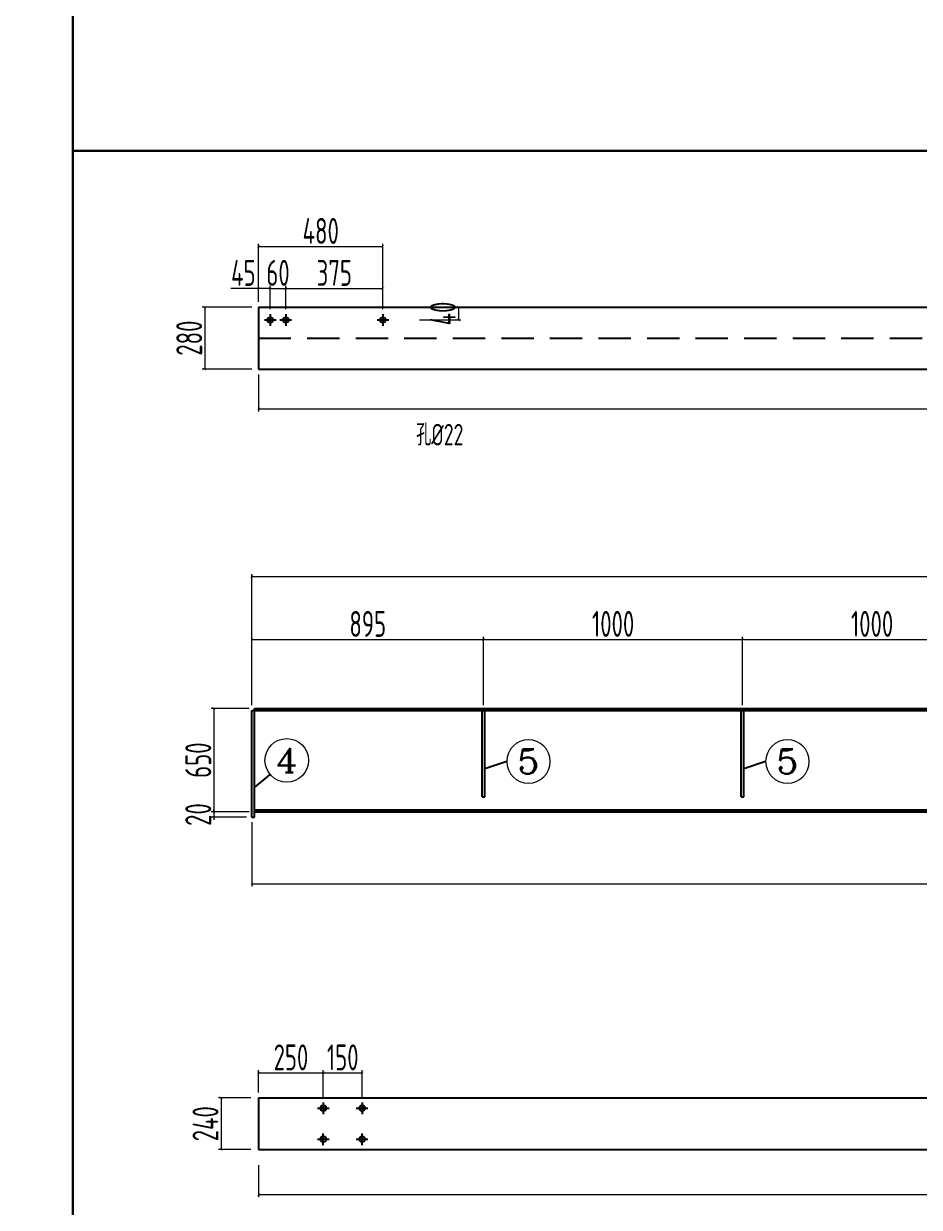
# Model space of a CAD drawing. Header units: millimetres. Extents: x 2451220 to 4527627, y -5186613 to -1639140.
# Drawn here: x 2499782 to 2503241, y -1709817 to -1705248 of the extents above; entities that cross this region are included whole.
import ezdxf
from ezdxf.enums import TextEntityAlignment as Align

# ---------------------------------------------------------------- set-up
doc = ezdxf.new("R2010")
doc.units = ezdxf.units.MM
doc.header["$LTSCALE"] = 1000
doc.header["$PDMODE"] = 34
doc.linetypes.add('CACHE2', pattern=[0.1875, 0.125, -0.0625])
doc.linetypes.add('CENTER', pattern=[50.8, 31.75, -6.35, 6.35, -6.35])
doc.layers.add('ADIM', color=3, linetype='Continuous')
doc.layers.add('钢架', color=7, linetype='Continuous', lineweight=25)
doc.styles.add('COMPLEX', font='COMPLEX')
doc.styles.add('hz', font='gbenor.shx', dxfattribs={"width": 0.75, "height": 100, "bigfont": 'gbcbig.shx'})
doc.styles.add('TSSD_Label', font='Tssdeng.shx', dxfattribs={"width": 0.7, "bigfont": 'hztxt.shx'})
doc.dimstyles.new('连接板标注3', dxfattribs={"dimscale": 100, "dimtxt": 0.8, "dimasz": 0.1, "dimexe": 0.1, "dimexo": 0.2, "dimgap": 0.1, "dimtad": 1, "dimtoh": 1, "dimdec": 0, "dimdsep": 46, "dimtxsty": 'hz', "dimblk": 'ARCHTICK', "dimcen": 3, "dimclrd": 7, "dimclre": 7, "dimclrt": 3, "dimadec": 0, "dimazin": 0, "dimtfac": 1, "dimtdec": 0, "dimtix": 1, "dimtmove": 0, "dimatfit": 3, "dimldrblk": 'ARCHTICK', "dimfxl": 0.1, "dimlwd": 13, "dimlwe": 13, "dimarcsym": 0})

# ---------------------------------------------------------------- blocks, each defined once
blk = doc.blocks.new('_ArchTick')
at = {"color": 0, "linetype": 'ByBlock', "const_width": 0.15}
blk.add_lwpolyline([(-0.5, -0.5), (0.5, 0.5)], dxfattribs=at)
blk = doc.blocks.new('*D600')
at = {"color": 7, "lineweight": 13}
for p, q in [((2500653.1, -1707890.7), (2500506.3, -1707890.7)), ((2500516.3, -1707890.7), (2500516.3, -1708290.7)), ((2500653.1, -1708290.7), (2500506.3, -1708290.7))]:
    blk.add_line(p, q, dxfattribs=at)
at = {"layer": 'Defpoints', "color": 0}
for p in [(2500673.1, -1707890.7), (2500516.3, -1708290.7), (2500673.1, -1708290.7)]:
    blk.add_point(p, dxfattribs=at)
at = {"color": 7, "lineweight": 13, "xscale": 10, "yscale": 10, "zscale": 10}
for p, rotation in [((2500516.3, -1707890.7), 90), ((2500516.3, -1708290.7), 270)]:
    blk.add_blockref('_ArchTick', p, dxfattribs=dict(at, rotation=rotation))
at = {"color": 3, "insert": (2500456.3, -1708090.7), "char_height": 100, "attachment_point": 5, "rotation": 90, "style": 'hz'}
blk.add_mtext('650', dxfattribs=at)
blk = doc.blocks.new('*D601')
at = {"color": 7, "lineweight": 13}
for p, q in [((2500653.1, -1708290.7), (2500506.3, -1708290.7)), ((2500643.1, -1708310.7), (2500506.3, -1708310.7)), ((2500516.3, -1708290.7), (2500516.3, -1708280.7)), ((2500516.3, -1708290.7), (2500516.3, -1708310.7)), ((2500516.3, -1708310.7), (2500516.3, -1708320.7))]:
    blk.add_line(p, q, dxfattribs=at)
at = {"layer": 'Defpoints', "color": 0}
for p in [(2500516.3, -1708310.7), (2500663.1, -1708310.7), (2500673.1, -1708290.7)]:
    blk.add_point(p, dxfattribs=at)
at = {"color": 7, "lineweight": 13, "xscale": 10, "yscale": 10, "zscale": 10}
for p, rotation in [((2500516.3, -1708290.7), 270), ((2500516.3, -1708310.7), 90)]:
    blk.add_blockref('_ArchTick', p, dxfattribs=dict(at, rotation=rotation))
at = {"color": 3, "insert": (2500456.3, -1708300.7), "char_height": 100, "attachment_point": 5, "rotation": 90, "style": 'hz'}
blk.add_mtext('20', dxfattribs=at)
blk = doc.blocks.new('*D602')
at = {"color": 7, "lineweight": 13}
for p, q in [((2501338.4, -1706341.7), (2501470.7, -1706341.7)), ((2501460.7, -1706341.7), (2501460.7, -1706391.7)), ((2501310.5, -1706391.7), (2501470.7, -1706391.7))]:
    blk.add_line(p, q, dxfattribs=at)
at = {"layer": 'Defpoints', "color": 0}
for p in [(2501318.4, -1706341.7), (2501290.5, -1706391.7), (2501460.7, -1706391.7)]:
    blk.add_point(p, dxfattribs=at)
at = {"color": 7, "lineweight": 13, "xscale": 10, "yscale": 10, "zscale": 10}
for p, rotation in [((2501460.7, -1706341.7), 90), ((2501460.7, -1706391.7), 270)]:
    blk.add_blockref('_ArchTick', p, dxfattribs=dict(at, rotation=rotation))
at = {"color": 3, "insert": (2501400.7, -1706366.7), "char_height": 100, "attachment_point": 5, "rotation": 90, "style": 'hz'}
blk.add_mtext('40', dxfattribs=at)
blk = doc.blocks.new('*D603')
at = {"color": 7, "lineweight": 13}
for p, q in [((2500663.1, -1706341.7), (2500471.3, -1706341.7)), ((2500481.3, -1706341.7), (2500481.3, -1706581.7)), ((2500663.1, -1706581.7), (2500471.3, -1706581.7))]:
    blk.add_line(p, q, dxfattribs=at)
at = {"layer": 'Defpoints', "color": 0}
for p in [(2500683.1, -1706341.7), (2500481.3, -1706581.7), (2500683.1, -1706581.7)]:
    blk.add_point(p, dxfattribs=at)
at = {"color": 7, "lineweight": 13, "xscale": 10, "yscale": 10, "zscale": 10}
for p, rotation in [((2500481.3, -1706341.7), 90), ((2500481.3, -1706581.7), 270)]:
    blk.add_blockref('_ArchTick', p, dxfattribs=dict(at, rotation=rotation))
at = {"color": 3, "insert": (2500421.3, -1706461.7), "char_height": 100, "attachment_point": 5, "rotation": 90, "style": 'hz'}
blk.add_mtext('280', dxfattribs=at)
blk = doc.blocks.new('*D604')
at = {"color": 7, "lineweight": 13}
for p, q in [((2500689.1, -1706601.7), (2500689.1, -1706745)), ((2508443.1, -1706601.7), (2508443.1, -1706745)), ((2500689.1, -1706735), (2508443.1, -1706735))]:
    blk.add_line(p, q, dxfattribs=at)
at = {"layer": 'Defpoints', "color": 0}
for p in [(2500689.1, -1706581.7), (2508443.1, -1706581.7), (2508443.1, -1706735)]:
    blk.add_point(p, dxfattribs=at)
at = {"color": 7, "lineweight": 13, "xscale": 10, "yscale": 10, "zscale": 10, "rotation": 180}
blk.add_blockref('_ArchTick', (2500689.1, -1706735), dxfattribs=at)
at = {"color": 7, "lineweight": 13, "xscale": 10, "yscale": 10, "zscale": 10}
blk.add_blockref('_ArchTick', (2508443.1, -1706735), dxfattribs=at)
at = {"color": 3, "insert": (2504566.1, -1706675), "char_height": 100, "attachment_point": 5, "style": 'hz'}
blk.add_mtext('7754', dxfattribs=at)
blk = doc.blocks.new('*D605')
at = {"color": 7, "lineweight": 13}
for p, q in [((2500659.1, -1709394.2), (2500534.2, -1709394.2)), ((2500544.2, -1709394.2), (2500544.2, -1709594.2)), ((2500659.1, -1709594.2), (2500534.2, -1709594.2))]:
    blk.add_line(p, q, dxfattribs=at)
at = {"layer": 'Defpoints', "color": 0}
for p in [(2500679.1, -1709394.2), (2500544.2, -1709594.2), (2500679.1, -1709594.2)]:
    blk.add_point(p, dxfattribs=at)
at = {"color": 7, "lineweight": 13, "xscale": 10, "yscale": 10, "zscale": 10}
for p, rotation in [((2500544.2, -1709394.2), 90), ((2500544.2, -1709594.2), 270)]:
    blk.add_blockref('_ArchTick', p, dxfattribs=dict(at, rotation=rotation))
at = {"color": 3, "insert": (2500484.2, -1709494.2), "char_height": 100, "attachment_point": 5, "rotation": 90, "style": 'hz'}
blk.add_mtext('240', dxfattribs=at)
blk = doc.blocks.new('*D606')
at = {"color": 7, "lineweight": 13}
for p, q in [((2508443.1, -1709614.1), (2508443.1, -1709777.4)), ((2500689.1, -1709654.2), (2500689.1, -1709777.4)), ((2500689.1, -1709767.4), (2508443.1, -1709767.4))]:
    blk.add_line(p, q, dxfattribs=at)
at = {"layer": 'Defpoints', "color": 0}
for p in [(2508443.1, -1709594.1), (2500689.1, -1709634.2), (2508443.1, -1709767.4)]:
    blk.add_point(p, dxfattribs=at)
at = {"color": 7, "lineweight": 13, "xscale": 10, "yscale": 10, "zscale": 10, "rotation": 180}
blk.add_blockref('_ArchTick', (2500689.1, -1709767.4), dxfattribs=at)
at = {"color": 7, "lineweight": 13, "xscale": 10, "yscale": 10, "zscale": 10}
blk.add_blockref('_ArchTick', (2508443.1, -1709767.4), dxfattribs=at)
at = {"color": 3, "insert": (2504566.1, -1709707.4), "char_height": 100, "attachment_point": 5, "style": 'hz'}
blk.add_mtext('7754', dxfattribs=at)
blk = doc.blocks.new('*D2452')
at = {"color": 7, "lineweight": 13}
for p, q in [((2500689.1, -1709374.2), (2500689.1, -1709287.9)), ((2500689.1, -1709297.9), (2500939.1, -1709297.9)), ((2500939.1, -1709391.6), (2500939.1, -1709287.9))]:
    blk.add_line(p, q, dxfattribs=at)
at = {"layer": 'Defpoints', "color": 0}
for p in [(2500939.1, -1709297.9), (2500689.1, -1709394.2), (2500939.1, -1709411.6)]:
    blk.add_point(p, dxfattribs=at)
at = {"color": 7, "lineweight": 13, "xscale": 10, "yscale": 10, "zscale": 10, "rotation": 180}
blk.add_blockref('_ArchTick', (2500689.1, -1709297.9), dxfattribs=at)
at = {"color": 7, "lineweight": 13, "xscale": 10, "yscale": 10, "zscale": 10}
blk.add_blockref('_ArchTick', (2500939.1, -1709297.9), dxfattribs=at)
at = {"color": 3, "insert": (2500814.1, -1709237.9), "char_height": 100, "attachment_point": 5, "style": 'hz'}
blk.add_mtext('250', dxfattribs=at)
blk = doc.blocks.new('*D2453')
at = {"color": 7, "lineweight": 13}
for p, q in [((2500939.1, -1709371.6), (2500939.1, -1709287.9)), ((2500939.1, -1709297.9), (2501089.1, -1709297.9)), ((2501089.1, -1709391.6), (2501089.1, -1709287.9))]:
    blk.add_line(p, q, dxfattribs=at)
at = {"layer": 'Defpoints', "color": 0}
for p in [(2501089.1, -1709297.9), (2500939.1, -1709391.6), (2501089.1, -1709411.6)]:
    blk.add_point(p, dxfattribs=at)
at = {"color": 7, "lineweight": 13, "xscale": 10, "yscale": 10, "zscale": 10, "rotation": 180}
blk.add_blockref('_ArchTick', (2500939.1, -1709297.9), dxfattribs=at)
at = {"color": 7, "lineweight": 13, "xscale": 10, "yscale": 10, "zscale": 10}
blk.add_blockref('_ArchTick', (2501089.1, -1709297.9), dxfattribs=at)
at = {"color": 3, "insert": (2501014.1, -1709237.9), "char_height": 100, "attachment_point": 5, "style": 'hz'}
blk.add_mtext('150', dxfattribs=at)
blk = doc.blocks.new('轴线标号')
at = {"lineweight": 13}
blk.add_circle((0, 0), 0.5, dxfattribs=at)
at = {"layer": '钢架', "lineweight": 13, "style": 'COMPLEX', "width": 1.041667}
blk.add_attdef('A', text='', height=0.56, dxfattribs=at).set_placement((-0.25, -0.28), (0.25, -0.28), align=Align.FIT)
blk = doc.blocks.new('*D610')
at = {"color": 7, "lineweight": 13}
for p, q in [((2501558.1, -1707878.7), (2501558.1, -1707614.8)), ((2501558.1, -1707624.8), (2502558.1, -1707624.8)), ((2502558.1, -1707858.7), (2502558.1, -1707614.8))]:
    blk.add_line(p, q, dxfattribs=at)
at = {"layer": 'Defpoints', "color": 0}
for p in [(2502558.1, -1707624.8), (2501558.1, -1707898.7), (2502558.1, -1707878.7)]:
    blk.add_point(p, dxfattribs=at)
at = {"color": 7, "lineweight": 13, "xscale": 10, "yscale": 10, "zscale": 10, "rotation": 180}
blk.add_blockref('_ArchTick', (2501558.1, -1707624.8), dxfattribs=at)
at = {"color": 7, "lineweight": 13, "xscale": 10, "yscale": 10, "zscale": 10}
blk.add_blockref('_ArchTick', (2502558.1, -1707624.8), dxfattribs=at)
at = {"color": 3, "insert": (2502058.1, -1707564.8), "char_height": 100, "attachment_point": 5, "style": 'hz'}
blk.add_mtext('1000', dxfattribs=at)
blk = doc.blocks.new('*D611')
at = {"color": 7, "lineweight": 13}
for p, q in [((2500663.1, -1707878.7), (2500663.1, -1707614.8)), ((2500663.1, -1707624.8), (2501558.1, -1707624.8)), ((2501558.1, -1707850.2), (2501558.1, -1707614.8))]:
    blk.add_line(p, q, dxfattribs=at)
at = {"layer": 'Defpoints', "color": 0}
for p in [(2501558.1, -1707624.8), (2500663.1, -1707898.7), (2501558.1, -1707870.2)]:
    blk.add_point(p, dxfattribs=at)
at = {"color": 7, "lineweight": 13, "xscale": 10, "yscale": 10, "zscale": 10, "rotation": 180}
blk.add_blockref('_ArchTick', (2500663.1, -1707624.8), dxfattribs=at)
at = {"color": 7, "lineweight": 13, "xscale": 10, "yscale": 10, "zscale": 10}
blk.add_blockref('_ArchTick', (2501558.1, -1707624.8), dxfattribs=at)
at = {"color": 3, "insert": (2501110.6, -1707564.8), "char_height": 100, "attachment_point": 5, "style": 'hz'}
blk.add_mtext('895', dxfattribs=at)
blk = doc.blocks.new('*D612')
at = {"color": 7, "lineweight": 13}
for p, q in [((2500663.1, -1707797.2), (2500663.1, -1707372.3)), ((2500663.1, -1707382.3), (2508433.1, -1707382.3)), ((2508433.1, -1707878.7), (2508433.1, -1707372.3))]:
    blk.add_line(p, q, dxfattribs=at)
at = {"layer": 'Defpoints', "color": 0}
for p in [(2508433.1, -1707382.3), (2500663.1, -1707817.2), (2508433.1, -1707898.7)]:
    blk.add_point(p, dxfattribs=at)
at = {"color": 7, "lineweight": 13, "xscale": 10, "yscale": 10, "zscale": 10, "rotation": 180}
blk.add_blockref('_ArchTick', (2500663.1, -1707382.3), dxfattribs=at)
at = {"color": 7, "lineweight": 13, "xscale": 10, "yscale": 10, "zscale": 10}
blk.add_blockref('_ArchTick', (2508433.1, -1707382.3), dxfattribs=at)
at = {"color": 3, "insert": (2504548.1, -1707322.3), "char_height": 100, "attachment_point": 5, "style": 'hz'}
blk.add_mtext('7770', dxfattribs=at)
blk = doc.blocks.new('*D613')
at = {"color": 7, "lineweight": 13}
for p, q in [((2508433.1, -1708310.7), (2508433.1, -1708578)), ((2500663.1, -1708330.7), (2500663.1, -1708578)), ((2500663.1, -1708568), (2508433.1, -1708568))]:
    blk.add_line(p, q, dxfattribs=at)
at = {"layer": 'Defpoints', "color": 0}
for p in [(2500663.1, -1708310.7), (2508433.1, -1708290.7), (2508433.1, -1708568)]:
    blk.add_point(p, dxfattribs=at)
at = {"color": 7, "lineweight": 13, "xscale": 10, "yscale": 10, "zscale": 10, "rotation": 180}
blk.add_blockref('_ArchTick', (2500663.1, -1708568), dxfattribs=at)
at = {"color": 7, "lineweight": 13, "xscale": 10, "yscale": 10, "zscale": 10}
blk.add_blockref('_ArchTick', (2508433.1, -1708568), dxfattribs=at)
at = {"color": 3, "insert": (2504548.1, -1708508), "char_height": 100, "attachment_point": 5, "style": 'hz'}
blk.add_mtext('7770', dxfattribs=at)
blk = doc.blocks.new('*D614')
at = {"color": 7, "lineweight": 13}
for p, q in [((2500689.1, -1706321.7), (2500689.1, -1706259.9)), ((2500734.1, -1706349.3), (2500734.1, -1706259.9)), ((2500689.1, -1706269.9), (2500581.5, -1706269.9)), ((2500734.1, -1706269.9), (2500689.1, -1706269.9))]:
    blk.add_line(p, q, dxfattribs=at)
at = {"layer": 'Defpoints', "color": 0}
for p in [(2500734.1, -1706269.9), (2500689.1, -1706341.7), (2500734.1, -1706369.3)]:
    blk.add_point(p, dxfattribs=at)
at = {"color": 7, "lineweight": 13, "xscale": 10, "yscale": 10, "zscale": 10, "rotation": 180}
blk.add_blockref('_ArchTick', (2500689.1, -1706269.9), dxfattribs=at)
at = {"color": 7, "lineweight": 13, "xscale": 10, "yscale": 10, "zscale": 10}
blk.add_blockref('_ArchTick', (2500734.1, -1706269.9), dxfattribs=at)
at = {"color": 3, "insert": (2500630.3, -1706209.9), "char_height": 100, "attachment_point": 5, "style": 'hz'}
blk.add_mtext('45', dxfattribs=at)
blk = doc.blocks.new('*D618')
at = {"color": 7, "lineweight": 13}
for p, q in [((2502558.1, -1707878.7), (2502558.1, -1707614.8)), ((2502558.1, -1707624.8), (2503558.1, -1707624.8)), ((2503558.1, -1707858.7), (2503558.1, -1707614.8))]:
    blk.add_line(p, q, dxfattribs=at)
at = {"layer": 'Defpoints', "color": 0}
for p in [(2503558.1, -1707624.8), (2502558.1, -1707898.7), (2503558.1, -1707878.7)]:
    blk.add_point(p, dxfattribs=at)
at = {"color": 7, "lineweight": 13, "xscale": 10, "yscale": 10, "zscale": 10, "rotation": 180}
blk.add_blockref('_ArchTick', (2502558.1, -1707624.8), dxfattribs=at)
at = {"color": 7, "lineweight": 13, "xscale": 10, "yscale": 10, "zscale": 10}
blk.add_blockref('_ArchTick', (2503558.1, -1707624.8), dxfattribs=at)
at = {"color": 3, "insert": (2503058.1, -1707564.8), "char_height": 100, "attachment_point": 5, "style": 'hz'}
blk.add_mtext('1000', dxfattribs=at)
blk = doc.blocks.new('*D622')
at = {"color": 7, "lineweight": 13}
for p, q in [((2500734.1, -1706321.7), (2500734.1, -1706259.9)), ((2500794.1, -1706349.3), (2500794.1, -1706259.9)), ((2500734.1, -1706269.9), (2500794.1, -1706269.9))]:
    blk.add_line(p, q, dxfattribs=at)
at = {"layer": 'Defpoints', "color": 0}
for p in [(2500794.1, -1706269.9), (2500734.1, -1706341.7), (2500794.1, -1706369.3)]:
    blk.add_point(p, dxfattribs=at)
at = {"color": 7, "lineweight": 13, "xscale": 10, "yscale": 10, "zscale": 10, "rotation": 180}
blk.add_blockref('_ArchTick', (2500734.1, -1706269.9), dxfattribs=at)
at = {"color": 7, "lineweight": 13, "xscale": 10, "yscale": 10, "zscale": 10}
blk.add_blockref('_ArchTick', (2500794.1, -1706269.9), dxfattribs=at)
at = {"color": 3, "insert": (2500764.1, -1706209.9), "char_height": 100, "attachment_point": 5, "style": 'hz'}
blk.add_mtext('60', dxfattribs=at)
blk = doc.blocks.new('*D625')
at = {"color": 7, "lineweight": 13}
for p, q in [((2500794.1, -1706321.7), (2500794.1, -1706259.9)), ((2501169.1, -1706321.7), (2501169.1, -1706259.9)), ((2500794.1, -1706269.9), (2501169.1, -1706269.9))]:
    blk.add_line(p, q, dxfattribs=at)
at = {"layer": 'Defpoints', "color": 0}
for p in [(2501169.1, -1706269.9), (2500794.1, -1706341.7), (2501169.1, -1706341.7)]:
    blk.add_point(p, dxfattribs=at)
at = {"color": 7, "lineweight": 13, "xscale": 10, "yscale": 10, "zscale": 10, "rotation": 180}
blk.add_blockref('_ArchTick', (2500794.1, -1706269.9), dxfattribs=at)
at = {"color": 7, "lineweight": 13, "xscale": 10, "yscale": 10, "zscale": 10}
blk.add_blockref('_ArchTick', (2501169.1, -1706269.9), dxfattribs=at)
at = {"color": 3, "insert": (2500981.6, -1706209.9), "char_height": 100, "attachment_point": 5, "style": 'hz'}
blk.add_mtext('375', dxfattribs=at)
blk = doc.blocks.new('*D2457')
at = {"color": 7, "lineweight": 13}
for p, q in [((2500689.1, -1706321.7), (2500689.1, -1706098)), ((2500689.1, -1706108), (2501169.1, -1706108)), ((2501169.1, -1706349.3), (2501169.1, -1706098))]:
    blk.add_line(p, q, dxfattribs=at)
at = {"layer": 'Defpoints', "color": 0}
for p in [(2501169.1, -1706108), (2500689.1, -1706341.7), (2501169.1, -1706369.3)]:
    blk.add_point(p, dxfattribs=at)
at = {"color": 7, "lineweight": 13, "xscale": 10, "yscale": 10, "zscale": 10, "rotation": 180}
blk.add_blockref('_ArchTick', (2500689.1, -1706108), dxfattribs=at)
at = {"color": 7, "lineweight": 13, "xscale": 10, "yscale": 10, "zscale": 10}
blk.add_blockref('_ArchTick', (2501169.1, -1706108), dxfattribs=at)
at = {"color": 3, "insert": (2500929.1, -1706048), "char_height": 100, "attachment_point": 5, "style": 'hz'}
blk.add_mtext('480', dxfattribs=at)

msp = doc.modelspace()

# ---------------------------------------------------------------- linework, layer by layer
for p, q in [((2500689.1, -1706341.7), (2500689.1, -1706581.7)), ((2500689.1, -1706341.7), (2501820.6, -1706341.7)), ((2501820.6, -1706341.7), (2508443.1, -1706341.7)), ((2500711.7, -1706391.7), (2500756.5, -1706391.7)), ((2500734.1, -1706369.3), (2500734.1, -1706414.1)), ((2500734.1, -1706369.3), (2500734.1, -1706414.1)), ((2500771.7, -1706391.7), (2500816.5, -1706391.7)), ((2500794.1, -1706369.3), (2500794.1, -1706414.1)), ((2500794.1, -1706369.3), (2500794.1, -1706414.1)), ((2501146.7, -1706391.7), (2501191.5, -1706391.7)), ((2501169.1, -1706369.3), (2501169.1, -1706414.1)), ((2501169.1, -1706369.3), (2501169.1, -1706414.1)), ((2500689.1, -1706581.7), (2501820.6, -1706581.7)), ((2501820.6, -1706581.7), (2508443.1, -1706581.7)), ((2500663.1, -1707898.7), (2502070.6, -1707898.7)), ((2500663.1, -1708310.7), (2500663.1, -1707898.7)), ((2500673.1, -1707890.7), (2502070.6, -1707890.7)), ((2500673.1, -1708310.7), (2500673.1, -1707890.7)), ((2501553.1, -1708232.7), (2501553.1, -1707898.7)), ((2501563.1, -1708232.7), (2501563.1, -1707898.7)), ((2502070.6, -1707890.7), (2508433.1, -1707890.7)), ((2502070.6, -1707898.7), (2508433.1, -1707898.7)), ((2502553.1, -1708232.7), (2502553.1, -1707898.7)), ((2502563.1, -1708232.7), (2502563.1, -1707898.7)), ((2500673.1, -1708195.8), (2500733.3, -1708145.5)), ((2501553.1, -1708232.7), (2501563.1, -1708232.7)), ((2501553.1, -1708232.7), (2501563.1, -1708232.7)), ((2502553.1, -1708232.7), (2502563.1, -1708232.7)), ((2502553.1, -1708232.7), (2502563.1, -1708232.7)), ((2500663.1, -1708310.7), (2500673.1, -1708310.7)), ((2500673.1, -1708282.7), (2502070.6, -1708282.7)), ((2500673.1, -1708290.7), (2502070.6, -1708290.7)), ((2502070.6, -1708282.7), (2508433.1, -1708282.7)), ((2502070.6, -1708290.7), (2508433.1, -1708290.7)), ((2500689.1, -1709394.2), (2501820.6, -1709394.2)), ((2500689.1, -1709394.2), (2500689.1, -1709594.2)), ((2500689.1, -1709404.2), (2500689.1, -1709584.2)), ((2501820.6, -1709394.2), (2508443.1, -1709394.2)), ((2500689.1, -1709594.2), (2501820.6, -1709594.2)), ((2501820.6, -1709594.2), (2508443.1, -1709594.2))]:
    msp.add_line(p, q)
at = {"color": 2, "linetype": 'CACHE2'}
msp.add_line((2500689.1, -1706461.7), (2508443.1, -1706461.7), dxfattribs=at)
at = {"lineweight": -3}
for p, q in [((2501647.1, -1708095.9), (2501563.1, -1708124.3)), ((2502647.1, -1708095.9), (2502563.1, -1708124.3))]:
    msp.add_line(p, q, dxfattribs=at)
at = {"color": 1, "linetype": 'CENTER', "ltscale": 10}
for p, q in [((2500939.1, -1709411.6), (2500939.1, -1709456.7)), ((2501089.1, -1709411.6), (2501089.1, -1709456.7)), ((2500916.5, -1709434.2), (2500961.6, -1709434.2)), ((2501066.5, -1709434.2), (2501111.6, -1709434.2)), ((2500939.1, -1709576.7), (2500939.1, -1709531.6)), ((2501089.1, -1709576.7), (2501089.1, -1709531.6)), ((2500916.5, -1709554.2), (2500961.6, -1709554.2)), ((2501066.5, -1709554.2), (2501111.6, -1709554.2))]:
    msp.add_line(p, q, dxfattribs=at)
for points in [[(2499972, -1711257.5), (2483552.7, -1711257.5), (2483552.7, -1698300.6), (2499972, -1698300.6)], [(2499972, -1698300.6), (2509581.9, -1698300.6), (2509581.9, -1705738.2), (2499972, -1705738.2)], [(2499972, -1705738.2), (2509581.9, -1705738.2), (2509581.9, -1713175.8), (2499972, -1713175.8)]]:
    msp.add_lwpolyline(points, close=True)
for centre in [(2500734.1, -1706391.7), (2500794.1, -1706391.7), (2501169.1, -1706391.7), (2500939.1, -1709434.2), (2501089.1, -1709434.2), (2500939.1, -1709554.2), (2501089.1, -1709554.2)]:
    msp.add_circle(centre, 11)

# ---------------------------------------------------------------- block references
ref = msp.add_blockref('轴线标号', (2500797.9, -1708091.6), dxfattribs=dict(xscale=168.1849035946652, yscale=168.1849035946652, zscale=168.1849035946943))
ref.add_attrib('A', '4', dxfattribs={"layer": '钢架', "lineweight": 13, "height": 94.2, "style": 'COMPLEX', "width": 1.171875}).set_placement((2500755.9, -1708138.7), (2500839.9, -1708138.7), align=Align.FIT)
ref = msp.add_blockref('轴线标号', (2501731.2, -1708095.9), dxfattribs=dict(xscale=-168.1849035946652, yscale=168.1849035946652, zscale=168.1849035946943))
ref.add_attrib('A', '5', dxfattribs={"layer": '钢架', "lineweight": 13, "height": 94.2, "style": 'COMPLEX', "width": 1.339286}).set_placement((2501689.1, -1708142.9), (2501773.2, -1708142.9), align=Align.FIT)
ref = msp.add_blockref('轴线标号', (2502731.2, -1708095.9), dxfattribs=dict(xscale=-168.1849035946652, yscale=168.1849035946652, zscale=168.1849035946943))
ref.add_attrib('A', '5', dxfattribs={"layer": '钢架', "lineweight": 13, "height": 94.2, "style": 'COMPLEX', "width": 1.339286}).set_placement((2502689.1, -1708142.9), (2502773.2, -1708142.9), align=Align.FIT)

# ---------------------------------------------------------------- texts
at = {"layer": 'ADIM', "style": 'TSSD_Label', "width": 0.7}
msp.add_text('孔%%C22', height=83.23, dxfattribs=at).set_placement((2501480.1, -1706901), align=Align.BOTTOM_RIGHT)

# ---------------------------------------------------------------- dimensions: what is measured, and where the dimension line sits
for base, p1, p2, picture, middle in [((2501169.1, -1706108), (2500689.1, -1706341.7), (2501169.1, -1706369.3), '*D2457', (2500929.1, -1706048)), ((2508443.1, -1706735), (2500689.1, -1706581.7), (2508443.1, -1706581.7), '*D604', (2504566.1, -1706675)), ((2501558.1, -1707624.8), (2500663.1, -1707898.7), (2501558.1, -1707870.2), '*D611', (2501110.6, -1707564.8)), ((2502558.1, -1707624.8), (2501558.1, -1707898.7), (2502558.1, -1707878.7), '*D610', (2502058.1, -1707564.8)), ((2503558.1, -1707624.8), (2502558.1, -1707898.7), (2503558.1, -1707878.7), '*D618', (2503058.1, -1707564.8)), ((2508433.1, -1708568), (2500663.1, -1708310.7), (2508433.1, -1708290.7), '*D613', (2504548.1, -1708508)), ((2500939.1, -1709297.9), (2500689.1, -1709394.2), (2500939.1, -1709411.6), '*D2452', (2500814.1, -1709237.9)), ((2501089.1, -1709297.9), (2500939.1, -1709391.6), (2501089.1, -1709411.6), '*D2453', (2501014.1, -1709237.9)), ((2508443.1, -1709767.4), (2500689.1, -1709634.2), (2508443.1, -1709594.1), '*D606', (2504566.1, -1709707.4))]:
    dim = msp.add_linear_dim(base=base, p1=p1, p2=p2, dimstyle='连接板标注3')
    dim.commit()
    dim.dimension.update_dxf_attribs({"geometry": picture, "text_midpoint": middle})
dim = msp.add_linear_dim(base=(2500734.1, -1706269.9), p1=(2500689.1, -1706341.7), p2=(2500734.1, -1706369.3), text='45', dimstyle='连接板标注3')
dim.commit()
dim.dimension.update_dxf_attribs({"geometry": '*D614', "text_midpoint": (2500630.3, -1706269.9), "dimtype": 160})
for base, p1, p2, picture, middle in [((2500794.1, -1706269.9), (2500734.1, -1706341.7), (2500794.1, -1706369.3), '*D622', (2500764.1, -1706269.9)), ((2501169.1, -1706269.9), (2500794.1, -1706341.7), (2501169.1, -1706341.7), '*D625', (2500981.6, -1706269.9))]:
    dim = msp.add_linear_dim(base=base, p1=p1, p2=p2, dimstyle='连接板标注3')
    dim.commit()
    dim.dimension.update_dxf_attribs({"geometry": picture, "text_midpoint": middle, "dimtype": 160})
dim = msp.add_linear_dim(base=(2501460.7, -1706391.7), p1=(2501318.4, -1706341.7), p2=(2501290.5, -1706391.7), angle=90, text='40', dimstyle='连接板标注3')
dim.commit()
dim.dimension.update_dxf_attribs({"geometry": '*D602', "text_midpoint": (2501460.7, -1706366.7), "dimtype": 160})
for base, p1, p2, text, picture, middle in [((2500481.3, -1706581.7), (2500683.1, -1706341.7), (2500683.1, -1706581.7), '280', '*D603', (2500421.3, -1706461.7)), ((2500516.3, -1708290.7), (2500673.1, -1707890.7), (2500673.1, -1708290.7), '650', '*D600', (2500456.3, -1708090.7)), ((2500516.3, -1708310.7), (2500673.1, -1708290.7), (2500663.1, -1708310.7), '20', '*D601', (2500456.3, -1708300.7)), ((2500544.2, -1709594.2), (2500679.1, -1709394.2), (2500679.1, -1709594.2), '240', '*D605', (2500484.2, -1709494.2))]:
    dim = msp.add_linear_dim(base=base, p1=p1, p2=p2, angle=90, text=text, dimstyle='连接板标注3')
    dim.commit()
    dim.dimension.update_dxf_attribs({"geometry": picture, "text_midpoint": middle})
dim = msp.add_linear_dim(base=(2508433.1, -1707382.3), p1=(2500663.1, -1707817.2), p2=(2508433.1, -1707898.7), dimstyle='连接板标注3', override={"dimtxt": 1})
dim.commit()
dim.dimension.update_dxf_attribs({"geometry": '*D612', "text_midpoint": (2504548.1, -1707322.3)})

doc.saveas('drawing.dxf')
